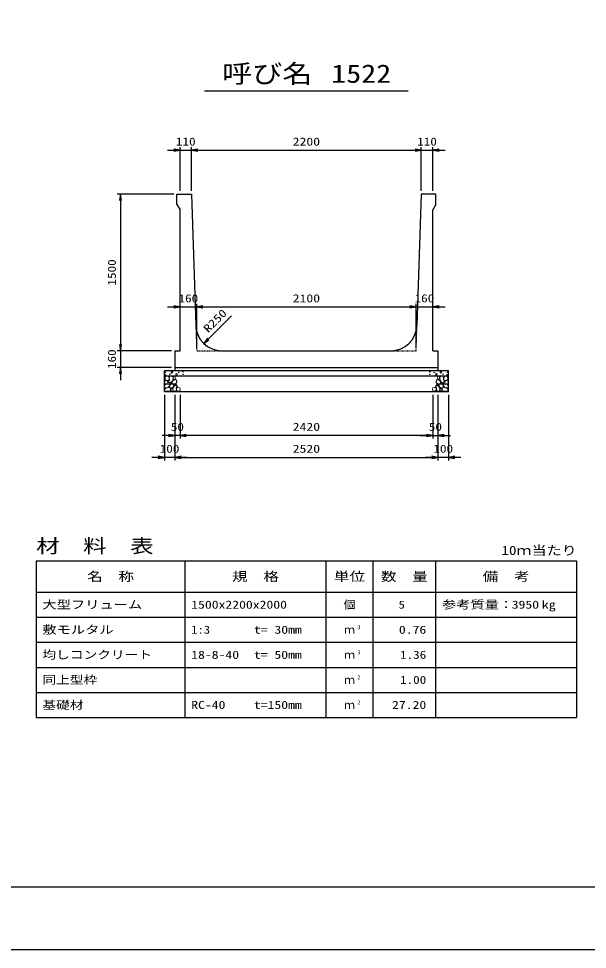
# Model space of a CAD drawing. Units: millimetres at full size. Extents: x 0 to 25230, y 0 to 17820.
# Drawn here: x 14960 to 20405, y 0 to 8910 of the extents above; entities that cross this region are included whole.
import ezdxf
from ezdxf.enums import TextEntityAlignment as Align

# ---------------------------------------------------------------- set-up
doc = ezdxf.new("R2010")
doc.units = ezdxf.units.MM
doc.linetypes.add('DASHED_SPACED', pattern=[12, 6, -6])
for name, color, linetype, lineweight in [('0_2', 7, 'Continuous', 25), ('D-DCR-HCHn', 4, 'Continuous', 9), ('D-MTR-FRAM', 7, 'Continuous', 25), ('D-MTR-LINE', 7, 'Continuous', 25), ('D-STR-DIM', 7, 'Continuous', 25), ('D-STR-STRn', 1, 'Continuous', 25), ('D-TTL', 2, 'Continuous', 25), ('D-TTL-TXT', 7, 'Continuous', 25)]:
    doc.layers.add(name, color=color, linetype=linetype, lineweight=lineweight)
doc.layers.add('D-MTR', color=7, linetype='Continuous')
doc.layers.add('D-MTR-TXT', color=7, linetype='Continuous')
doc.styles.add('ＭＳ ゴシック', font='')
doc.styles.get('ＭＳ ゴシック').set_extended_font_data('MS Gothic')

# ---------------------------------------------------------------- blocks, each defined once
blk = doc.blocks.new('open_arrow')
at = {"color": 0, "linetype": 'Continuous', "lineweight": -2}
blk.add_lwpolyline([(7.5, 1.25), (0, 0), (7.5, -1.25)], dxfattribs=at)

msp = doc.modelspace()

# ---------------------------------------------------------------- linework, layer by layer
at = {"layer": '0_2'}
for p, q in [((16455, 5310), (16455, 4890)), ((16505, 5310), (16505, 4890)), ((16505, 5310), (16505, 4890)), ((18925, 5310), (18925, 4890)), ((16625, 4920), (16335, 4920)), ((18925, 4920), (16505, 4920))]:
    msp.add_line(p, q, dxfattribs=at)
at = {"layer": 'D-DCR-HCHn'}
for points in [[(16360.46, 5440.356), (16355.26, 5424.753), (16362.194, 5414.352), (16379.53, 5412.618), (16391.366, 5417.699), (16386.464, 5429.954), (16389.932, 5436.889), (16382.997, 5443.823), (16372.596, 5447.29)], [(16393.399, 5483.696), (16377.796, 5487.163), (16363.928, 5480.228), (16362.194, 5464.626), (16365.661, 5452.491), (16382.997, 5447.29), (16395.132, 5447.29), (16400.333, 5455.958), (16400.333, 5475.028)], [(16407.267, 5485.429), (16402.067, 5469.827), (16403.8, 5452.491), (16391.665, 5433.421), (16407.267, 5424.753), (16424.603, 5433.421), (16435.005, 5447.29), (16438.472, 5469.827), (16435.005, 5481.962), (16424.603, 5487.163)], [(16436.739, 5443.823), (16428.071, 5423.02), (16435.005, 5414.352), (16455.808, 5414.352), (16464.476, 5417.819), (16473.144, 5429.954), (16473.144, 5440.356), (16464.476, 5454.224), (16454.074, 5455.958)], [(16440.206, 5481.962), (16440.206, 5461.159), (16448.874, 5455.958), (16457.542, 5461.159), (16459.275, 5473.294), (16457.542, 5483.696), (16445.407, 5487.163)], [(18993.261, 5443.823), (19001.929, 5423.02), (18994.995, 5414.352), (18974.192, 5414.352), (18965.524, 5417.819), (18956.856, 5429.954), (18956.856, 5440.356), (18965.524, 5454.224), (18975.926, 5455.958)], [(18989.794, 5481.962), (18989.794, 5461.159), (18981.126, 5455.958), (18972.458, 5461.159), (18970.725, 5473.294), (18972.458, 5483.696), (18984.593, 5487.163)], [(19022.733, 5485.429), (19027.933, 5469.827), (19026.2, 5452.491), (19038.335, 5433.421), (19022.733, 5424.753), (19005.397, 5433.421), (18994.995, 5447.29), (18991.528, 5469.827), (18994.995, 5481.962), (19005.397, 5487.163)], [(19036.601, 5483.696), (19052.204, 5487.163), (19066.072, 5480.228), (19067.806, 5464.626), (19064.339, 5452.491), (19047.003, 5447.29), (19034.868, 5447.29), (19029.667, 5455.958), (19029.667, 5475.028)], [(19069.54, 5440.356), (19074.74, 5424.753), (19067.806, 5414.352), (19050.47, 5412.618), (19038.634, 5417.699), (19043.536, 5429.954), (19040.068, 5436.889), (19047.003, 5443.823), (19057.404, 5447.29)], [(16393.366, 5382.757), (16406.208, 5402.019), (16404.603, 5406.834), (16386.946, 5411.65), (16370.894, 5410.045), (16359.658, 5400.414), (16358.052, 5389.177), (16359.658, 5377.941), (16372.499, 5374.731)], [(16399.787, 5342.627), (16411.023, 5347.443), (16414.234, 5363.494), (16407.813, 5374.731), (16396.577, 5377.941), (16382.13, 5376.336), (16366.078, 5369.915), (16358.052, 5360.284), (16358.052, 5349.048), (16362.868, 5342.627), (16382.13, 5344.232)], [(16410.735, 5424.753), (16402.067, 5417.819), (16405.534, 5412.618), (16417.669, 5412.618), (16422.87, 5414.352), (16426.337, 5421.286), (16421.136, 5426.487)], [(16438.311, 5382.757), (16446.337, 5402.019), (16439.916, 5410.045), (16420.654, 5410.045), (16412.628, 5406.834), (16404.603, 5395.598), (16404.603, 5385.967), (16412.628, 5373.125), (16422.259, 5371.52)], [(16435.101, 5347.443), (16435.101, 5366.705), (16427.075, 5371.52), (16419.049, 5366.705), (16417.444, 5355.469), (16419.049, 5345.837), (16430.285, 5342.627)], [(16465.599, 5344.232), (16470.415, 5358.679), (16468.81, 5374.731), (16480.046, 5392.388), (16465.599, 5400.414), (16449.548, 5392.388), (16439.916, 5379.546), (16436.706, 5358.679), (16439.916, 5347.443), (16449.548, 5342.627)], [(16462.389, 5400.414), (16470.415, 5406.834), (16467.204, 5411.65), (16455.968, 5411.65), (16451.153, 5410.045), (16447.942, 5403.624), (16452.758, 5398.808)], [(16478.441, 5345.837), (16492.887, 5342.627), (16505.729, 5349.048), (16507.334, 5363.494), (16504.124, 5374.731), (16488.072, 5379.546), (16476.836, 5379.546), (16472.02, 5371.52), (16472.02, 5353.863)], [(18951.559, 5345.837), (18937.113, 5342.627), (18924.271, 5349.048), (18922.666, 5363.494), (18925.876, 5374.731), (18941.928, 5379.546), (18953.164, 5379.546), (18957.98, 5371.52), (18957.98, 5353.863)], [(18964.401, 5344.232), (18959.585, 5358.679), (18961.19, 5374.731), (18949.954, 5392.388), (18964.401, 5400.414), (18980.452, 5392.388), (18990.084, 5379.546), (18993.294, 5358.679), (18990.084, 5347.443), (18980.452, 5342.627)], [(18967.611, 5400.414), (18959.585, 5406.834), (18962.796, 5411.65), (18974.032, 5411.65), (18978.847, 5410.045), (18982.058, 5403.624), (18977.242, 5398.808)], [(18991.689, 5382.757), (18983.663, 5402.019), (18990.084, 5410.045), (19009.346, 5410.045), (19017.372, 5406.834), (19025.397, 5395.598), (19025.397, 5385.967), (19017.372, 5373.125), (19007.741, 5371.52)], [(18994.899, 5347.443), (18994.899, 5366.705), (19002.925, 5371.52), (19010.951, 5366.705), (19012.556, 5355.469), (19010.951, 5345.837), (18999.715, 5342.627)], [(19019.265, 5424.753), (19027.933, 5417.819), (19024.466, 5412.618), (19012.331, 5412.618), (19007.13, 5414.352), (19003.663, 5421.286), (19008.864, 5426.487)], [(19030.213, 5342.627), (19018.977, 5347.443), (19015.766, 5363.494), (19022.187, 5374.731), (19033.423, 5377.941), (19047.87, 5376.336), (19063.922, 5369.915), (19071.948, 5360.284), (19071.948, 5349.048), (19067.132, 5342.627), (19047.87, 5344.232)], [(19036.634, 5382.757), (19023.792, 5402.019), (19025.397, 5406.834), (19043.054, 5411.65), (19059.106, 5410.045), (19070.342, 5400.414), (19071.948, 5389.177), (19070.342, 5377.941), (19057.501, 5374.731)]]:
    msp.add_lwpolyline(points, close=True, dxfattribs=at)
for centre, radius in [((16365.727, 5523.955), 3), ((16428.336, 5523.955), 7.5), ((16492.708, 5523.164), 3), ((16533.131, 5530.006), 3), ((18896.869, 5530.006), 3), ((18937.292, 5523.164), 3), ((19001.664, 5523.955), 7.5), ((19064.273, 5523.955), 3), ((16366.869, 5498.91), 3), ((16407.292, 5505.752), 3), ((16471.664, 5504.961), 7.5), ((16534.273, 5504.961), 3), ((18895.727, 5504.961), 3), ((18958.336, 5504.961), 7.5), ((19022.708, 5505.752), 3), ((19063.131, 5498.91), 3)]:
    msp.add_circle(centre, radius, dxfattribs=at)
at = {"layer": 'D-MTR-FRAM'}
for p, q in [((15127.5, 3720), (20302.5, 3720)), ((15127.5, 3720), (15127.5, 2220)), ((20302.5, 3720), (20302.5, 2220)), ((15127.5, 2220), (20302.5, 2220))]:
    msp.add_line(p, q, dxfattribs=at)
at = {"layer": 'D-MTR-LINE'}
for p, q in [((16552.5, 3720), (16552.5, 2220)), ((17902.5, 3720), (17902.5, 2220)), ((18352.5, 3720), (18352.5, 2220)), ((18952.5, 3720), (18952.5, 2220)), ((15127.5, 3420), (20302.5, 3420)), ((15127.5, 3180), (20302.5, 3180)), ((15127.5, 2940), (20302.5, 2940)), ((15127.5, 2700), (20302.5, 2700)), ((15127.5, 2460), (20302.5, 2460))]:
    msp.add_line(p, q, dxfattribs=at)
at = {"layer": 'D-STR-DIM'}
for p, q in [((16505, 7260), (16505, 7680)), ((16615, 7260), (16615, 7680)), ((16615, 7260), (16615, 7680)), ((18815, 7260), (18815, 7680)), ((18815, 7260), (18815, 7680)), ((18925, 7260), (18925, 7680)), ((16385, 7650), (16735, 7650)), ((16615, 7650), (18815, 7650)), ((18695, 7650), (19045, 7650)), ((16445, 7230), (15905, 7230)), ((15935, 7230), (15935, 5730)), ((16385, 6150), (16785, 6150)), ((16665, 5760), (16665, 6180)), ((16665, 5760), (16665, 6180)), ((16665, 6150), (18765, 6150)), ((18645, 6150), (19045, 6150)), ((18765, 5760), (18765, 6180)), ((18765, 5760), (18765, 6180)), ((16732.998, 5800.303), (16998.163, 6065.468)), ((15935, 5850), (15935, 5450)), ((16425, 5730), (15905, 5730)), ((16425, 5730), (15905, 5730)), ((16425, 5570), (15905, 5570)), ((16355, 5310), (16355, 4680)), ((16455, 5310), (16455, 4680)), ((16455, 5310), (16455, 4680)), ((18925, 5310), (18925, 4890)), ((18975, 5310), (18975, 4680)), ((18975, 5310), (18975, 4680)), ((18975, 5310), (18975, 4890)), ((19075, 5310), (19075, 4680)), ((18805, 4920), (19095, 4920)), ((16575, 4710), (16235, 4710)), ((16455, 4710), (18975, 4710)), ((19195, 4710), (18855, 4710))]:
    msp.add_line(p, q, dxfattribs=at)
at = {"layer": 'D-STR-STRn'}
for p, q in [((16475, 7230), (16615, 7230)), ((16475, 7130), (16475, 7230)), ((16615, 7230), (16656.944, 5971.671)), ((18815, 7230), (18773.056, 5971.671)), ((18955, 7230), (18815, 7230)), ((18955, 7130), (18955, 7230)), ((16475, 7130), (16505, 7080)), ((18955, 7130), (18925, 7080)), ((16505, 5730), (16505, 7080)), ((18925, 5730), (18925, 7080)), ((16455, 5730), (16455, 5570)), ((16455, 5730), (16505, 5730)), ((16906.806, 5730), (18523.194, 5730)), ((18925, 5730), (18975, 5730)), ((18975, 5730), (18975, 5570)), ((16355, 5340), (16355, 5540)), ((16355, 5540), (19075, 5540)), ((16455, 5570), (18975, 5570)), ((16455, 5570), (16455, 5540)), ((18975, 5570), (18975, 5540)), ((19075, 5340), (19075, 5540)), ((16355, 5490), (19075, 5490)), ((16355, 5340), (19075, 5340))]:
    msp.add_line(p, q, dxfattribs=at)
at = {"layer": 'D-STR-STRn', "color": 2, "linetype": 'DASHED_SPACED'}
for p, q in [((16656.944, 5971.671), (16665, 5730)), ((18765, 5730), (18773.056, 5971.671)), ((16665, 5730), (16906.806, 5730)), ((18523.194, 5730), (18765, 5730))]:
    msp.add_line(p, q, dxfattribs=at)
at = {"layer": 'D-STR-STRn'}
for centre, start, end in [((16906.806, 5980), 181.90915, 270), ((18523.194, 5980), 270, 358.09085)]:
    msp.add_arc(centre, 250, start, end, dxfattribs=at)
at = {"layer": 'D-TTL'}
for points in [[(0, 0), (25230, 0), (25230, 17820), (0, 17820)], [(600, 600), (24630, 600), (24630, 17220), (600, 17220)]]:
    msp.add_lwpolyline(points, close=True, dxfattribs=at)
at = {"layer": 'D-TTL-TXT'}
msp.add_line((16740, 8220), (18690, 8220), dxfattribs=at)

# ---------------------------------------------------------------- block references
at = {"layer": '0_2', "xscale": 8, "yscale": 8, "rotation": 180}
for p in [(16455, 4920), (18925, 4920)]:
    msp.add_blockref('open_arrow', p, dxfattribs=at)
at = {"layer": '0_2', "xscale": 8, "yscale": 8}
msp.add_blockref('open_arrow', (16505, 4920), dxfattribs=at)
msp.add_blockref('open_arrow', (16505, 4920), dxfattribs=at)
at = {"layer": 'D-STR-DIM', "xscale": 8, "yscale": 8}
for p, rotation in [((16505, 7650), 180), ((18815, 7650), 180), ((18815, 7650), 180), ((15935, 7230), 270), ((16505, 6150), 180), ((18765, 6150), 180), ((18765, 6150), 180), ((16732.998, 5800.303), 45), ((15935, 5730), 90), ((15935, 5730), 90), ((15935, 5570), 270), ((18925, 4920), 180), ((16355, 4710), 180), ((18975, 4710), 180), ((18975, 4710), 180)]:
    msp.add_blockref('open_arrow', p, dxfattribs=dict(at, rotation=rotation))
for p in [(16615, 7650), (16615, 7650), (18925, 7650), (16665, 6150), (16665, 6150), (18925, 6150), (18975, 4920), (16455, 4710), (16455, 4710), (19075, 4710)]:
    msp.add_blockref('open_arrow', p, dxfattribs=at)

# ---------------------------------------------------------------- texts
at = {"layer": '0_2', "style": 'ＭＳ ゴシック'}
for s, width, p in [('50', 1.2, (16480, 5002.5)), ('2420', 1.25, (17715, 5002.5))]:
    msp.add_text(s, height=76.98, dxfattribs=dict(at, width=width)).set_placement(p, align=Align.MIDDLE_CENTER)
at = {"layer": 'D-MTR', "style": 'ＭＳ ゴシック', "width": 1.25}
msp.add_text('材\u3000料\u3000表', height=132, dxfattribs=at).set_placement((15127.5, 3756), align=Align.BOTTOM_LEFT)
at = {"layer": 'D-MTR', "style": 'ＭＳ ゴシック', "width": 1.2}
msp.add_text('10ｍ当たり', height=87.98, dxfattribs=at).set_placement((20302.5, 3749), align=Align.BOTTOM_RIGHT)
at = {"layer": 'D-MTR-TXT', "style": 'ＭＳ ゴシック'}
for s, height, width, p in [('名\u3000称', 87.98, 1.25, (15840, 3570)), ('規\u3000格', 87.98, 1.25, (17227.5, 3570)), ('単位', 87.98, 1.25, (18127.5, 3570)), ('数\u3000量', 87.98, 1.25, (18652.5, 3570)), ('備\u3000考', 87.98, 1.25, (19627.5, 3570)), ('個', 76.98, 1.1, (18127.5, 3300))]:
    msp.add_text(s, height=height, dxfattribs=dict(at, width=width)).set_placement(p, align=Align.MIDDLE_CENTER)
for s, width, p in [('大型フリューム', 1.3, (15187.5, 3300)), ('1500x2200x2000', 1.25, (16612.5, 3300)), ('参考質量：    kg', 1.3, (19012.5, 3300)), ('敷モルタル', 1.3, (15187.5, 3060)), ('1:3', 1.15, (16612.5, 3060)), ('t= 30mm', 1.25, (17212.5, 3060)), ('均しコンクリート', 1.25, (15187.5, 2820)), ('18-8-40', 1.25, (16612.5, 2820)), ('t= 50mm', 1.25, (17212.5, 2820)), ('同上型枠', 1.25, (15187.5, 2580)), ('基礎材', 1.25, (15187.5, 2340)), ('RC-40', 1.25, (16612.5, 2340)), ('t=150mm', 1.25, (17212.5, 2340))]:
    msp.add_text(s, height=76.98, dxfattribs=dict(at, width=width)).set_placement(p, align=Align.MIDDLE_LEFT)
for s, width, p in [('5', 1.15, (18657.83, 3300)), ('3950', 1.25, (19942.5, 3300)), ('0.76', 1.25, (18862.5, 3060)), ('1.36', 1.2, (18862.5, 2820)), ('1.00', 1.2, (18862.5, 2580)), ('27.20', 1.25, (18862.5, 2340))]:
    msp.add_text(s, height=76.98, dxfattribs=dict(at, width=width)).set_placement(p, align=Align.MIDDLE_RIGHT)
for p in [(18127.5, 3060), (18127.5, 2820), (18127.5, 2580), (18127.5, 2340)]:
    msp.add_text('ｍ', height=76.98, dxfattribs=at).set_placement(p, align=Align.MIDDLE_CENTER)
at = {"layer": 'D-MTR-TXT', "style": 'ＭＳ ゴシック', "width": 1.15}
for s, p in [('3', (18202.5, 3053)), ('3', (18202.5, 2813)), ('2', (18202.5, 2573)), ('2', (18202.5, 2333))]:
    msp.add_text(s, height=38.49, dxfattribs=at).set_placement(p, align=Align.BOTTOM_LEFT)
at = {"layer": 'D-STR-DIM', "style": 'ＭＳ ゴシック'}
for s, width, p in [('110', 1.2, (16560, 7732.5)), ('2200', 1.25, (17715, 7732.5)), ('110', 1.2, (18870, 7732.5)), ('160', 1.2, (16585, 6232.5)), ('2100', 1.25, (17715, 6232.5)), ('160', 1.2, (18845, 6232.5)), ('50', 1.2, (18950, 5002.5)), ('100', 1.2, (16405, 4792.5)), ('2520', 1.25, (17715, 4792.5)), ('100', 1.2, (19025, 4792.5))]:
    msp.add_text(s, height=76.98, dxfattribs=dict(at, width=width)).set_placement(p, align=Align.MIDDLE_CENTER)
at = {"layer": 'D-STR-DIM', "style": 'ＭＳ ゴシック', "width": 1.2}
for s, p in [('1500', (15852.5, 6480)), ('160', (15852.5, 5650))]:
    msp.add_text(s, height=76.98, rotation=90, dxfattribs=at).set_placement(p, align=Align.MIDDLE_CENTER)
at = {"layer": 'D-STR-DIM', "style": 'ＭＳ ゴシック', "width": 1.25}
msp.add_text('R250', height=76.98, rotation=45, dxfattribs=at).set_placement((16791.408, 5881.34), align=Align.BOTTOM_LEFT)
at = {"layer": 'D-TTL-TXT', "style": 'ＭＳ ゴシック', "width": 1.2}
for s, p in [('呼び名', (17340, 8242.5)), ('1522', (18240, 8242.5))]:
    msp.add_text(s, height=176, dxfattribs=at).set_placement(p, align=Align.BOTTOM_CENTER)

doc.saveas('drawing.dxf')
